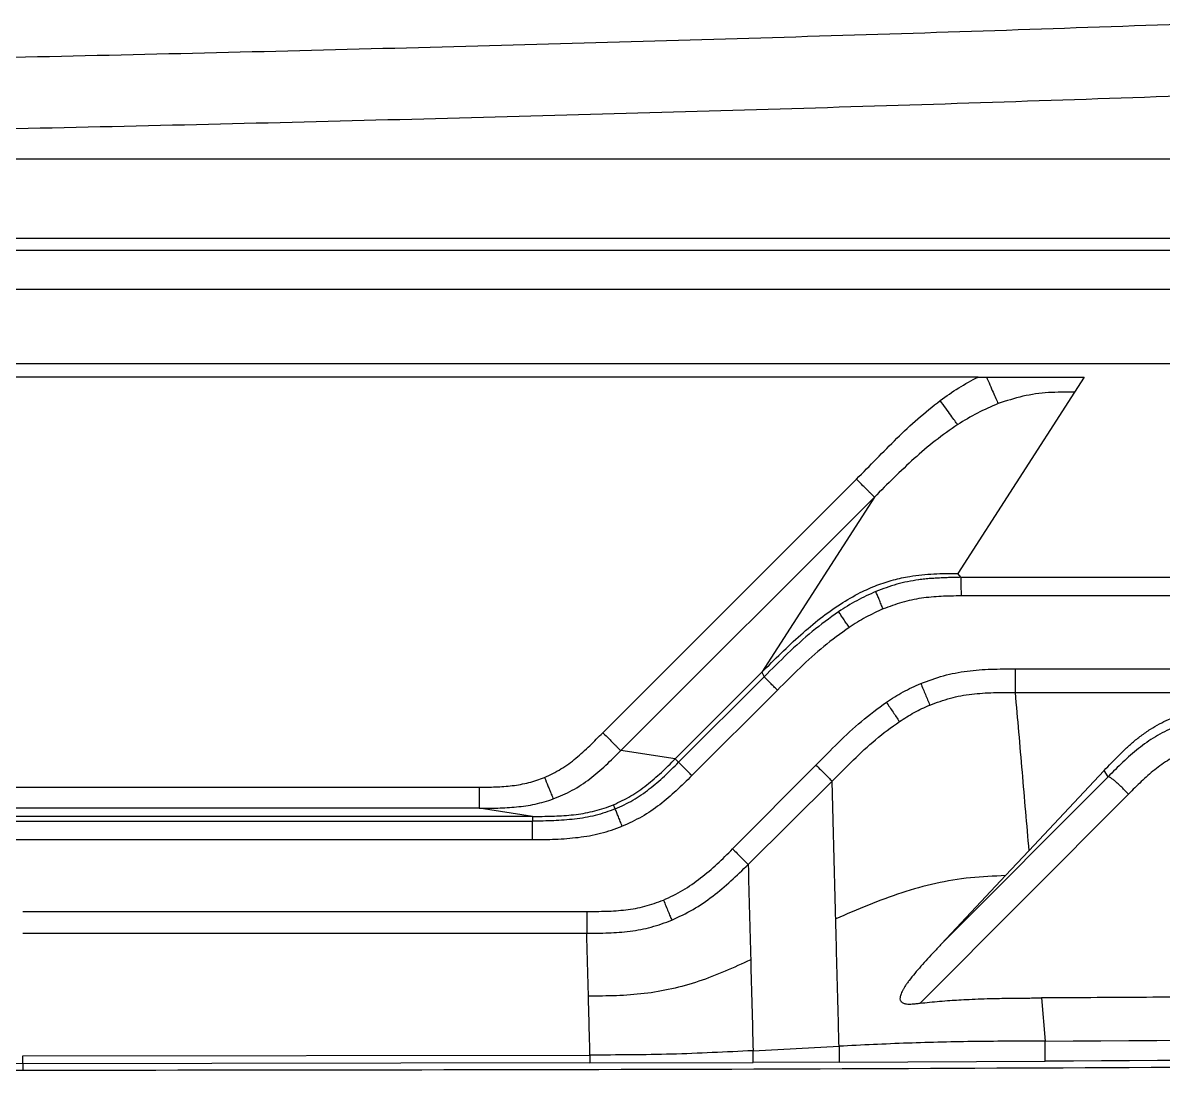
# Model space of a CAD drawing. Header units: inches. Extents: x 2 to 87, y 6 to 129.
# Drawn here: x 44.55 to 58.83, y 20.88 to 34 of the extents above; entities that cross this region are included whole.
import ezdxf

# ---------------------------------------------------------------- set-up
doc = ezdxf.new("R2010")
doc.units = ezdxf.units.IN
doc.header["$MEASUREMENT"] = 0
doc.layers.add('1', color=4, linetype='Continuous')

# ---------------------------------------------------------------- blocks, each defined once
blk = doc.blocks.new('2026 STRIDE')
at = {"layer": '1', "color": 3}
for p, q in [((60.94, 11.187), (40.269, 11.187)), ((60.94, 10.193), (40.27, 10.193)), ((68.751, 10.04), (40.294, 10.039)), ((68.751, 9.553), (40.324, 9.553)), ((68.759, 8.62), (40.361, 8.62)), ((54.185, 8.456), (40.361, 8.456)), ((54.185, 8.456), (54.288, 8.456)), ((54.288, 8.456), (55.511, 8.456)), ((55.511, 8.456), (55.39, 8.268)), ((55.39, 8.268), (53.929, 5.994)), ((49.483, 3.999), (52.659, 7.176)), ((49.708, 3.775), (52.884, 6.951)), ((52.884, 6.951), (51.474, 4.756)), ((53.44, 5.916), (53.438, 5.916)), ((53.969, 5.946), (53.929, 5.994)), ((53.969, 5.946), (73.03, 5.946)), ((73.03, 5.713), (53.97, 5.713)), ((50.389, 3.671), (51.474, 4.756)), ((51.474, 4.756), (51.503, 4.7)), ((54.647, 4.799), (74.204, 4.798)), ((51.503, 4.7), (50.432, 3.629)), ((51.67, 4.533), (50.598, 3.462)), ((54.647, 4.504), (74.205, 4.504)), ((50.389, 3.671), (49.708, 3.775)), ((50.432, 3.629), (50.389, 3.671)), ((51.109, 2.543), (52.153, 3.594)), ((53.726, 1.354), (55.812, 3.448)), ((54.818, 2.52), (55.763, 3.526)), ((55.812, 3.448), (55.763, 3.526)), ((41.654, 3.316), (47.932, 3.317)), ((51.304, 2.348), (52.355, 3.393)), ((56.068, 3.231), (53.456, 0.61)), ((47.932, 3.053), (41.654, 3.053)), ((48.604, 2.951), (47.932, 3.053)), ((49.558, 3.073), (49.618, 3.097)), ((49.639, 3.044), (49.618, 3.097)), ((12.332, 2.891), (48.604, 2.891)), ((48.604, 2.951), (40.698, 2.951)), ((48.604, 2.951), (48.604, 2.891)), ((48.604, 2.951), (48.604, 2.951)), ((12.332, 2.66), (48.604, 2.66)), ((54.818, 2.52), (54.526, 2.208)), ((54.526, 2.208), (53.726, 1.354)), ((42.218, 1.76), (49.282, 1.76)), ((42.218, 1.488), (49.282, 1.488)), ((54.977, 0.676), (55.023, 0.136)), ((51.365, 0.015), (52.442, 0.07)), ((49.322, -0.139), (51.365, -0.133)), ((52.443, -0.129), (51.365, -0.133)), ((52.443, -0.129), (55.025, -0.118)), ((42.218, -0.148), (42.218, -0.229))]:
    blk.add_line(p, q, dxfattribs=at)
at = {"layer": '1'}
for p, q in [((42.218, -0.049), (49.322, -0.04)), ((49.322, -0.139), (42.218, -0.148))]:
    blk.add_line(p, q, dxfattribs=at)
at = {"layer": '1', "color": 3}
for points, knots in [([(57.303, 12.895), (56.528, 12.868), (54.979, 12.813), (52.638, 12.738), (50.284, 12.667), (47.917, 12.601), (45.54, 12.539), (43.152, 12.482), (41.552, 12.448), (40.752, 12.431)], [0, 0, 0, 0, 0.142857, 0.285714, 0.428571, 0.571429, 0.714286, 0.857143, 1, 1, 1, 1]), ([(57.585, 12.005), (56.806, 11.978), (55.247, 11.924), (52.889, 11.848), (50.519, 11.777), (48.138, 11.711), (45.744, 11.649), (43.341, 11.591), (41.73, 11.557), (40.924, 11.54)], [0, 0, 0, 0, 0.142857, 0.285716, 0.428575, 0.571429, 0.714282, 0.857139, 1, 1, 1, 1]), ([(53.709, 8.161), (53.785, 8.216), (53.937, 8.325), (54.102, 8.413), (54.185, 8.456)], [0, 0, 0, 0, 0.500035, 1, 1, 1, 1]), ([(54.288, 8.456), (54.302, 8.423), (54.331, 8.357), (54.372, 8.263), (54.407, 8.185), (54.425, 8.143), (54.435, 8.122)], [0, 0, 0, 0, 0.25366, 0.497462, 0.743319, 1, 1, 1, 1]), ([(52.659, 7.176), (52.744, 7.261), (52.912, 7.433), (53.165, 7.689), (53.426, 7.938), (53.615, 8.087), (53.709, 8.161)], [0, 0, 0, 0, 0.250024, 0.500044, 0.750043, 1, 1, 1, 1]), ([(53.928, 7.859), (53.916, 7.875), (53.895, 7.905), (53.844, 7.974), (53.778, 8.066), (53.732, 8.129), (53.709, 8.161)], [0, 0, 0, 0, 0.257793, 0.49884, 0.741383, 1, 1, 1, 1]), ([(55.39, 8.268), (55.282, 8.267), (55.065, 8.267), (54.742, 8.224), (54.537, 8.156), (54.435, 8.122)], [0, 0, 0, 0, 0.3334287, 0.6666909, 1, 1, 1, 1]), ([(54.435, 8.122), (54.347, 8.085), (54.171, 8.011), (54.009, 7.909), (53.928, 7.859)], [0, 0, 0, 0, 0.4999539, 1, 1, 1, 1]), ([(53.928, 7.859), (53.833, 7.793), (53.643, 7.661), (53.381, 7.435), (53.129, 7.197), (52.966, 7.033), (52.884, 6.951)], [0, 0, 0, 0, 0.249951, 0.499946, 0.749964, 1, 1, 1, 1]), ([(52.884, 6.951), (52.876, 6.959), (52.865, 6.97), (52.838, 6.997), (52.811, 7.024), (52.778, 7.057), (52.727, 7.108), (52.687, 7.148), (52.659, 7.176)], [0, 0, 0, 0, 0.2608537, 0.382724, 0.5, 0.617276, 0.7391463, 1, 1, 1, 1]), ([(51.474, 4.756), (51.555, 4.837), (51.714, 4.996), (51.957, 5.225), (52.202, 5.432), (52.45, 5.611), (52.688, 5.749), (52.911, 5.849), (53.119, 5.917), (53.357, 5.968), (53.628, 5.994), (53.829, 5.994), (53.929, 5.994)], [0, 0, 0, 0, 0.119963, 0.237471, 0.350526, 0.457826, 0.558891, 0.638591, 0.714769, 0.788214, 0.895039, 1, 1, 1, 1]), ([(53.438, 5.916), (53.346, 5.9), (53.163, 5.867), (52.99, 5.801), (52.903, 5.768)], [0, 0, 0, 0, 0.499984, 1, 1, 1, 1]), ([(53.969, 5.946), (53.944, 5.945), (53.892, 5.944), (53.815, 5.942), (53.739, 5.939), (53.664, 5.935), (53.591, 5.931), (53.515, 5.925), (53.465, 5.919), (53.44, 5.916)], [0, 0, 0, 0, 0.142612, 0.29106, 0.437496, 0.572003, 0.714628, 0.855924, 1, 1, 1, 1]), ([(53.969, 5.946), (53.969, 5.93), (53.969, 5.898), (53.969, 5.841), (53.969, 5.777), (53.97, 5.734), (53.97, 5.713)], [0, 0, 0, 0, 0.253655, 0.5, 0.746345, 1, 1, 1, 1]), ([(52.903, 5.768), (52.822, 5.732), (52.66, 5.659), (52.511, 5.563), (52.436, 5.515)], [0, 0, 0, 0, 0.499965, 1, 1, 1, 1]), ([(52.994, 5.55), (52.986, 5.57), (52.969, 5.609), (52.945, 5.668), (52.923, 5.721), (52.909, 5.753), (52.903, 5.768)], [0, 0, 0, 0, 0.252679, 0.499746, 0.74714, 1, 1, 1, 1]), ([(53.97, 5.713), (53.887, 5.712), (53.721, 5.711), (53.472, 5.688), (53.228, 5.638), (53.072, 5.579), (52.994, 5.55)], [0, 0, 0, 0, 0.250074, 0.500099, 0.750035, 1, 1, 1, 1]), ([(52.436, 5.515), (52.324, 5.434), (52.101, 5.273), (51.796, 4.992), (51.6, 4.797), (51.503, 4.7)], [0, 0, 0, 0, 0.333253, 0.666601, 1, 1, 1, 1]), ([(52.569, 5.319), (52.556, 5.337), (52.533, 5.372), (52.497, 5.425), (52.465, 5.473), (52.446, 5.501), (52.436, 5.515)], [0, 0, 0, 0, 0.252492, 0.499519, 0.747169, 1, 1, 1, 1]), ([(52.994, 5.55), (52.921, 5.517), (52.773, 5.45), (52.637, 5.363), (52.569, 5.319)], [0, 0, 0, 0, 0.499964, 1, 1, 1, 1]), ([(52.569, 5.319), (52.461, 5.241), (52.245, 5.085), (51.952, 4.814), (51.764, 4.627), (51.67, 4.533)], [0, 0, 0, 0, 0.333249, 0.666599, 1, 1, 1, 1]), ([(53.465, 4.616), (53.559, 4.651), (53.748, 4.721), (54.045, 4.776), (54.346, 4.799), (54.547, 4.799), (54.647, 4.799)], [0, 0, 0, 0, 0.2499338, 0.4998577, 0.7499138, 1, 1, 1, 1]), ([(54.647, 4.799), (54.647, 4.748), (54.647, 4.646), (54.647, 4.552), (54.647, 4.504)], [0, 0, 0, 0, 0.499979, 1, 1, 1, 1]), ([(51.67, 4.533), (51.654, 4.548), (51.624, 4.579), (51.579, 4.623), (51.539, 4.664), (51.515, 4.688), (51.503, 4.7)], [0, 0, 0, 0, 0.252476, 0.499238, 0.746993, 1, 1, 1, 1]), ([(53.035, 4.381), (53.104, 4.426), (53.241, 4.515), (53.39, 4.582), (53.465, 4.616)], [0, 0, 0, 0, 0.500027, 1, 1, 1, 1]), ([(53.465, 4.616), (53.485, 4.569), (53.524, 4.475), (53.56, 4.389), (53.578, 4.346)], [0, 0, 0, 0, 0.500018, 1, 1, 1, 1]), ([(53.578, 4.346), (53.664, 4.377), (53.834, 4.44), (54.103, 4.487), (54.375, 4.505), (54.557, 4.505), (54.647, 4.504)], [0, 0, 0, 0, 0.2499309, 0.4998334, 0.7499194, 1, 1, 1, 1]), ([(54.647, 4.504), (54.676, 4.171), (54.734, 3.504), (54.79, 2.848), (54.818, 2.52)], [0, 0, 0, 0, 0.5, 1, 1, 1, 1]), ([(52.153, 3.594), (52.245, 3.687), (52.43, 3.875), (52.716, 4.147), (52.929, 4.303), (53.035, 4.381)], [0, 0, 0, 0, 0.333411, 0.666764, 1, 1, 1, 1]), ([(53.035, 4.381), (53.063, 4.339), (53.121, 4.254), (53.172, 4.178), (53.198, 4.139)], [0, 0, 0, 0, 0.5000903, 1, 1, 1, 1]), ([(53.198, 4.139), (53.259, 4.178), (53.38, 4.256), (53.512, 4.316), (53.578, 4.346)], [0, 0, 0, 0, 0.500031, 1, 1, 1, 1]), ([(55.763, 3.526), (55.792, 3.557), (55.848, 3.616), (55.932, 3.703), (56.02, 3.789), (56.117, 3.877), (56.225, 3.963), (56.337, 4.042), (56.453, 4.11), (56.577, 4.17), (56.716, 4.223), (56.857, 4.262), (56.988, 4.287), (57.109, 4.303), (57.229, 4.312), (57.347, 4.317), (57.467, 4.319), (57.548, 4.319), (57.592, 4.319)], [0, 0, 0, 0, 0.063605, 0.120739, 0.179638, 0.245433, 0.312822, 0.382663, 0.445156, 0.506346, 0.58142, 0.657736, 0.714073, 0.77104, 0.830002, 0.885225, 0.937727, 1, 1, 1, 1]), ([(48.753, 3.439), (48.823, 3.472), (48.963, 3.538), (49.149, 3.678), (49.32, 3.835), (49.429, 3.945), (49.483, 3.999)], [0, 0, 0, 0, 0.249865, 0.499771, 0.749904, 1, 1, 1, 1]), ([(49.483, 3.999), (49.511, 3.972), (49.551, 3.932), (49.602, 3.881), (49.635, 3.848), (49.661, 3.821), (49.689, 3.793), (49.7, 3.782), (49.708, 3.775)], [0, 0, 0, 0, 0.260854, 0.382724, 0.5, 0.617276, 0.739146, 1, 1, 1, 1]), ([(52.355, 3.393), (52.443, 3.481), (52.62, 3.659), (52.894, 3.918), (53.096, 4.066), (53.198, 4.139)], [0, 0, 0, 0, 0.3334127, 0.6667696, 1, 1, 1, 1]), ([(56.635, 4.066), (56.557, 4.03), (56.4, 3.956), (56.189, 3.803), (55.994, 3.631), (55.873, 3.509), (55.812, 3.448)], [0, 0, 0, 0, 0.249898, 0.499822, 0.749908, 1, 1, 1, 1]), ([(48.861, 3.169), (48.942, 3.202), (49.104, 3.27), (49.323, 3.418), (49.522, 3.589), (49.646, 3.713), (49.708, 3.775)], [0, 0, 0, 0, 0.2499, 0.4997876, 0.7498927, 1, 1, 1, 1]), ([(56.777, 3.763), (56.71, 3.732), (56.574, 3.669), (56.393, 3.537), (56.226, 3.389), (56.121, 3.284), (56.068, 3.231)], [0, 0, 0, 0, 0.249881, 0.499804, 0.74991, 1, 1, 1, 1]), ([(49.618, 3.097), (49.691, 3.131), (49.837, 3.2), (50.035, 3.341), (50.218, 3.5), (50.332, 3.614), (50.389, 3.671)], [0, 0, 0, 0, 0.249912, 0.499834, 0.749912, 1, 1, 1, 1]), ([(49.639, 3.044), (49.714, 3.078), (49.864, 3.148), (50.068, 3.291), (50.256, 3.454), (50.373, 3.57), (50.432, 3.629)], [0, 0, 0, 0, 0.249916, 0.499839, 0.749911, 1, 1, 1, 1]), ([(50.598, 3.462), (50.583, 3.477), (50.553, 3.507), (50.508, 3.552), (50.468, 3.593), (50.444, 3.617), (50.432, 3.629)], [0, 0, 0, 0, 0.252476, 0.499238, 0.746993, 1, 1, 1, 1]), ([(52.153, 3.594), (52.171, 3.575), (52.207, 3.539), (52.261, 3.486), (52.311, 3.437), (52.34, 3.407), (52.355, 3.393)], [0, 0, 0, 0, 0.2528302, 0.5001493, 0.7472781, 1, 1, 1, 1]), ([(47.932, 3.317), (48.001, 3.317), (48.141, 3.318), (48.349, 3.333), (48.557, 3.368), (48.688, 3.415), (48.753, 3.439)], [0, 0, 0, 0, 0.250082, 0.500165, 0.750103, 1, 1, 1, 1]), ([(48.753, 3.439), (48.768, 3.403), (48.788, 3.351), (48.814, 3.286), (48.831, 3.245), (48.843, 3.214), (48.856, 3.184), (48.859, 3.175), (48.861, 3.169)], [0, 0, 0, 0, 0.262664, 0.383915, 0.499802, 0.615773, 0.737197, 1, 1, 1, 1]), ([(50.598, 3.462), (50.534, 3.398), (50.406, 3.27), (50.199, 3.094), (49.974, 2.939), (49.809, 2.864), (49.727, 2.827)], [0, 0, 0, 0, 0.25009, 0.500141, 0.750077, 1, 1, 1, 1]), ([(56.068, 3.231), (56.035, 3.264), (55.987, 3.311), (55.927, 3.367), (55.889, 3.401), (55.858, 3.425), (55.828, 3.445), (55.818, 3.447), (55.812, 3.448)], [0, 0, 0, 0, 0.262055, 0.383586, 0.5, 0.616414, 0.737945, 1, 1, 1, 1]), ([(47.932, 3.317), (47.932, 3.279), (47.932, 3.224), (47.932, 3.156), (47.932, 3.114), (47.932, 3.084), (47.932, 3.059), (47.932, 3.056), (47.932, 3.053)], [0, 0, 0, 0, 0.2650402, 0.3857352, 0.5, 0.6142648, 0.7349598, 1, 1, 1, 1]), ([(52.4, 1.666), (52.393, 1.95), (52.378, 2.518), (52.362, 3.101), (52.355, 3.393)], [0, 0, 0, 0, 0.499999, 1, 1, 1, 1]), ([(47.932, 3.053), (48.011, 3.053), (48.168, 3.054), (48.403, 3.066), (48.637, 3.099), (48.786, 3.145), (48.861, 3.169)], [0, 0, 0, 0, 0.250076, 0.50014, 0.750092, 1, 1, 1, 1]), ([(48.604, 2.951), (48.685, 2.951), (48.846, 2.951), (49.087, 2.965), (49.327, 2.999), (49.481, 3.049), (49.558, 3.073)], [0, 0, 0, 0, 0.25007, 0.500158, 0.750105, 1, 1, 1, 1]), ([(49.639, 3.044), (49.556, 3.014), (49.391, 2.955), (49.13, 2.913), (48.868, 2.893), (48.692, 2.892), (48.604, 2.891)], [0, 0, 0, 0, 0.2498911, 0.499838, 0.7499188, 1, 1, 1, 1]), ([(49.727, 2.827), (49.719, 2.847), (49.702, 2.887), (49.679, 2.945), (49.657, 2.998), (49.645, 3.028), (49.639, 3.044)], [0, 0, 0, 0, 0.252877, 0.499176, 0.74655, 1, 1, 1, 1]), ([(48.604, 2.66), (48.604, 2.682), (48.604, 2.725), (48.604, 2.789), (48.604, 2.845), (48.604, 2.875), (48.604, 2.891)], [0, 0, 0, 0, 0.254107, 0.5, 0.745893, 1, 1, 1, 1]), ([(48.604, 2.66), (48.7, 2.66), (48.89, 2.662), (49.175, 2.684), (49.457, 2.731), (49.637, 2.795), (49.727, 2.827)], [0, 0, 0, 0, 0.250078, 0.500148, 0.750095, 1, 1, 1, 1]), ([(50.243, 1.902), (50.325, 1.941), (50.488, 2.018), (50.71, 2.176), (50.917, 2.352), (51.045, 2.48), (51.109, 2.543)], [0, 0, 0, 0, 0.249892, 0.499848, 0.749913, 1, 1, 1, 1]), ([(51.109, 2.543), (51.128, 2.525), (51.165, 2.488), (51.219, 2.433), (51.265, 2.386), (51.291, 2.361), (51.304, 2.348)], [0, 0, 0, 0, 0.254695, 0.500249, 0.745484, 1, 1, 1, 1]), ([(50.347, 1.65), (50.437, 1.693), (50.617, 1.777), (50.862, 1.948), (51.09, 2.14), (51.232, 2.279), (51.304, 2.348)], [0, 0, 0, 0, 0.2499048, 0.4998623, 0.7499175, 1, 1, 1, 1]), ([(51.304, 2.348), (51.309, 2.146), (51.319, 1.741), (51.33, 1.349), (51.335, 1.154)], [0, 0, 0, 0, 0.5000007, 1, 1, 1, 1]), ([(54.526, 2.208), (54.38, 2.202), (54.086, 2.19), (53.65, 2.117), (53.224, 1.998), (52.808, 1.842), (52.536, 1.725), (52.4, 1.666)], [0, 0, 0, 0, 0.199221, 0.398165, 0.598069, 0.79913, 1, 1, 1, 1]), ([(49.282, 1.76), (49.363, 1.76), (49.527, 1.76), (49.771, 1.776), (50.013, 1.818), (50.166, 1.874), (50.243, 1.902)], [0, 0, 0, 0, 0.250085, 0.50017, 0.750074, 1, 1, 1, 1]), ([(50.243, 1.902), (50.253, 1.878), (50.273, 1.829), (50.302, 1.758), (50.327, 1.698), (50.34, 1.667), (50.347, 1.65)], [0, 0, 0, 0, 0.255064, 0.499978, 0.74492, 1, 1, 1, 1]), ([(49.282, 1.76), (49.282, 1.733), (49.282, 1.68), (49.282, 1.604), (49.282, 1.539), (49.282, 1.505), (49.282, 1.488)], [0, 0, 0, 0, 0.2551412, 0.4999249, 0.7448057, 1, 1, 1, 1]), ([(49.282, 1.488), (49.372, 1.488), (49.553, 1.488), (49.824, 1.508), (50.092, 1.557), (50.262, 1.619), (50.347, 1.65)], [0, 0, 0, 0, 0.250087, 0.500145, 0.750068, 1, 1, 1, 1]), ([(52.442, 0.07), (52.435, 0.332), (52.421, 0.857), (52.407, 1.396), (52.4, 1.666)], [0, 0, 0, 0, 0.499999, 1, 1, 1, 1]), ([(49.303, 0.698), (49.299, 0.826), (49.292, 1.083), (49.285, 1.353), (49.282, 1.488)], [0, 0, 0, 0, 0.5, 1, 1, 1, 1]), ([(53.726, 1.354), (53.695, 1.321), (53.636, 1.258), (53.549, 1.165), (53.468, 1.074), (53.391, 0.985), (53.333, 0.912), (53.293, 0.858), (53.268, 0.822), (53.248, 0.789), (53.231, 0.758), (53.218, 0.73), (53.21, 0.705), (53.204, 0.679), (53.205, 0.655), (53.213, 0.637), (53.222, 0.626), (53.233, 0.617), (53.248, 0.61), (53.266, 0.604), (53.289, 0.6), (53.321, 0.599), (53.362, 0.6), (53.408, 0.604), (53.44, 0.608), (53.456, 0.61)], [0, 0, 0, 0, 0.115634, 0.222608, 0.328352, 0.430932, 0.528164, 0.569952, 0.608046, 0.642528, 0.67388, 0.701614, 0.725942, 0.747167, 0.776937, 0.789989, 0.802602, 0.815205, 0.828768, 0.843793, 0.860652, 0.888007, 0.921103, 0.960624, 1, 1, 1, 1]), ([(51.335, 1.154), (51.228, 1.105), (51.015, 1.007), (50.686, 0.879), (50.348, 0.783), (50.002, 0.725), (49.653, 0.7), (49.419, 0.699), (49.303, 0.698)], [0, 0, 0, 0, 0.167251, 0.334588, 0.50125, 0.667381, 0.83351, 1, 1, 1, 1]), ([(51.335, 1.154), (51.34, 0.96), (51.35, 0.574), (51.36, 0.201), (51.365, 0.015)], [0, 0, 0, 0, 0.5, 1, 1, 1, 1]), ([(75.154, 0.825), (74.852, 0.822), (74.261, 0.817), (73.393, 0.81), (72.563, 0.803), (71.769, 0.796), (71.013, 0.79), (70.252, 0.783), (69.46, 0.777), (68.561, 0.77), (67.601, 0.762), (66.608, 0.754), (65.646, 0.746), (64.672, 0.739), (63.599, 0.731), (62.437, 0.722), (61.23, 0.714), (60.018, 0.706), (58.774, 0.698), (57.496, 0.69), (56.225, 0.683), (55.389, 0.678), (54.977, 0.676)], [0, 0, 0, 0, 0.044858, 0.087873, 0.129043, 0.168368, 0.20585, 0.241488, 0.281448, 0.323734, 0.37503, 0.424248, 0.47139, 0.518091, 0.569069, 0.630948, 0.690781, 0.748566, 0.811122, 0.875705, 0.938664, 1, 1, 1, 1]), ([(49.322, -0.04), (49.319, 0.08), (49.312, 0.319), (49.306, 0.571), (49.303, 0.698)], [0, 0, 0, 0, 0.5, 1, 1, 1, 1]), ([(53.456, 0.61), (53.496, 0.614), (53.577, 0.623), (53.702, 0.634), (53.824, 0.644), (53.947, 0.652), (54.078, 0.659), (54.222, 0.665), (54.359, 0.669), (54.475, 0.671), (54.577, 0.673), (54.671, 0.674), (54.764, 0.675), (54.864, 0.675), (54.936, 0.676), (54.977, 0.676)], [0, 0, 0, 0, 0.078257, 0.160645, 0.247174, 0.319127, 0.404177, 0.505786, 0.603749, 0.672939, 0.735247, 0.803326, 0.858071, 0.918592, 1, 1, 1, 1]), ([(55.023, 0.136), (58.749, 0.156), (66.199, 0.198), (73.65, 0.276), (77.375, 0.316)], [0, 0, 0, 0, 0.500001, 1, 1, 1, 1]), ([(51.365, 0.015), (51.024, -0.002), (50.344, -0.037), (49.663, -0.039), (49.322, -0.04)], [0, 0, 0, 0, 0.499997, 1, 1, 1, 1]), ([(51.365, -0.133), (51.365, -0.131), (51.366, -0.128), (51.366, -0.1), (51.365, -0.05), (51.365, -0.007), (51.365, 0.015)], [0, 0, 0, 0, 0.232576, 0.47442, 0.730303, 1, 1, 1, 1]), ([(55.023, 0.136), (54.736, 0.135), (54.163, 0.132), (53.302, 0.113), (52.728, 0.085), (52.442, 0.07)], [0, 0, 0, 0, 0.333336, 0.666666, 1, 1, 1, 1]), ([(52.442, 0.07), (52.442, 0.041), (52.443, -0.015), (52.443, -0.083), (52.443, -0.123), (52.443, -0.127), (52.443, -0.129)], [0, 0, 0, 0, 0.289504, 0.55301, 0.786566, 1, 1, 1, 1]), ([(55.025, -0.118), (55.025, -0.115), (55.025, -0.111), (55.024, -0.057), (55.024, 0.029), (55.024, 0.099), (55.023, 0.136)], [0, 0, 0, 0, 0.1943219, 0.4197371, 0.6913617, 1, 1, 1, 1]), ([(77.542, 0.087), (73.789, 0.041), (66.283, -0.052), (58.778, -0.096), (55.025, -0.118)], [0, 0, 0, 0, 0.5, 1, 1, 1, 1]), ([(42.218, -0.148), (42.218, -0.147), (42.218, -0.144), (42.218, -0.126), (42.218, -0.093), (42.218, -0.063), (42.218, -0.049)], [0, 0, 0, 0, 0.249396, 0.498316, 0.748157, 1, 1, 1, 1]), ([(49.322, -0.04), (49.322, -0.054), (49.322, -0.084), (49.322, -0.117), (49.322, -0.134), (49.322, -0.137), (49.322, -0.139)], [0, 0, 0, 0, 0.251662, 0.501446, 0.750434, 1, 1, 1, 1])]:
    blk.add_open_spline(points, degree=3, knots=knots, dxfattribs=at)
at = {"layer": '1'}
for points, knots in [([(7.362, 0), (10.25, -0.035), (16.038, -0.107), (24.736, -0.176), (33.466, -0.221), (39.297, -0.226), (42.218, -0.229)], [0, 0, 0, 0, 0.248607, 0.49814, 0.748604, 1, 1, 1, 1]), ([(42.218, -0.148), (38.345, -0.143), (30.6, -0.133), (18.981, -0.057), (11.236, 0.035), (7.363, 0.081)], [0, 0, 0, 0, 0.333334, 0.666667, 1, 1, 1, 1]), ([(42.218, -0.229), (45.179, -0.226), (51.089, -0.221), (59.936, -0.175), (68.751, -0.103), (74.616, -0.03), (77.543, 0.006)], [0, 0, 0, 0, 0.251415, 0.5018848, 0.7514121, 1, 1, 1, 1])]:
    blk.add_open_spline(points, degree=3, knots=knots, dxfattribs=at)

msp = doc.modelspace()

# ---------------------------------------------------------------- block references
msp.add_blockref('2026 STRIDE', (2.333, 21.11))

doc.saveas('drawing.dxf')
